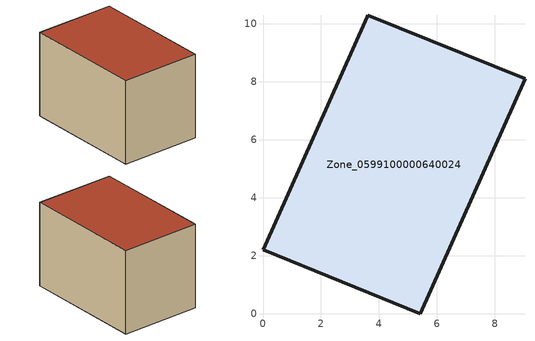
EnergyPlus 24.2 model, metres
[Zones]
Zone_0599100000640024
 floor ground (C_G): 3.59,10.24 3.62,10.3 9.04,8.11 5.43,0 0,2.21 z0
 wall outside (C_F): 5.43,0 9.04,8.11 3.62,10.3 3.59,10.24 0,2.21 5.43,0 z0:5.97
 roof outside (C_R): 3.62,10.3 3.59,10.24 0,2.21 5.43,0 9.04,8.11 z5.97
[BUILDING]
Pand.0599100000640024: North Axis=0; Terrain=City; Loads Convergence Tolerance Value=0.04; Temperature Convergence Tolerance Value=0.4; Solar Distribution=FullExterior; Maximum Number of Warmup Days=25; Minimum Number of Warmup Days=1
[Site:Location]
Rotterdam.The.Hague.AP_ZH_NLD Design_Conditions: Latitude=51.96; Longitude=4.45; Time Zone=1; Elevation=-4.5
[SITE:GROUNDTEMPERATURE:BUILDINGSURFACE]
18, 18, 18, 18, 18, 18, 18, 18, 18, 18, 18, 18
[MATERIAL] Thermal Absorptance=0.9; Solar Absorptance=0.7; Visible Absorptance=0.7
Name | Roughness | Thickness | Conductivity | Density | Specific Heat
G.D.1965 | MediumSmooth | 0.15 | 1 | 540 | 1210
F.D.1965 | Rough | 0.3 | 0.857143 | 1920 | 840
R.D.1965 | MediumRough | 0.2 | 0.08 | 1500 | 1000
[CONSTRUCTION]
C_G: G.D.1965
C_F: F.D.1965
C_R: R.D.1965
[ZONE]
Zone_0599100000640024: Type=1; Multiplier=1; Ceiling Height=Autocalculate; Volume=Autocalculate; Floor Area=autocalculate; Part of Total Floor Area=Yes
[ZONEINFILTRATION:DESIGNFLOWRATE]
Infil_Zone_0599100000640024: Zone or ZoneList or Space or SpaceList=Zone_0599100000640024; Schedule=AlwaysOn; Design Flow Rate Calculation Method=Flow/Area; Flow Rate per Floor Area=0.0042; Constant Term Coefficient=1; Temperature Term Coefficient=0; Velocity Term Coefficient=0; Velocity Squared Term Coefficient=0
[HVACTEMPLATE:ZONE:IDEALLOADSAIRSYSTEM]
Zone_0599100000640024: Maximum Heating Supply Air Temperature=50; Minimum Cooling Supply Air Temperature=13; Maximum Heating Supply Air Humidity Ratio=0.0156; Minimum Cooling Supply Air Humidity Ratio=0.0077; Heating Limit=NoLimit; Cooling Limit=NoLimit; Dehumidification Control Type=ConstantSensibleHeatRatio; Cooling Sensible Heat Ratio=0.7; Dehumidification Setpoint=60; Humidification Control Type=None; Humidification Setpoint=30; Outdoor Air Method=None; Outdoor Air Flow Rate per Person=0.00944; Outdoor Air Flow Rate per Zone Floor Area=0; Outdoor Air Flow Rate per Zone=0; Demand Controlled Ventilation Type=None; Outdoor Air Economizer Type=NoEconomizer; Heat Recovery Type=None; Sensible Heat Recovery Effectiveness=0.7; Latent Heat Recovery Effectiveness=0.65
[ZONECONTROL:THERMOSTAT]
ThermostatControl_Zone_0599100000640024: Zone or ZoneList=Zone_0599100000640024; Control Type Schedule=DualSetpointControlType; Control 1=Thermostat_Zone_0599100000640024; Temperature Difference Between Cutout And Setpoint=0
[THERMOSTATSETPOINT:DUALSETPOINT]
Thermostat_Zone_0599100000640024: Heating Setpoint Temperature Schedule=HeatingSetpoint_Zone_0599100000640024; Cooling Setpoint Temperature Schedule=CoolingSetpoint_Zone_0599100000640024
[SCHEDULE:COMPACT]
HeatingSetpoint_Zone_0599100000640024: Through: 12/31, For: AllDays, Until: 24:00, 21
CoolingSetpoint_Zone_0599100000640024: Through: 12/31, For: AllDays, Until: 24:00, 24
DualSetpointControlType: Through: 12/31, For: AllDays, Until: 24:00, 4
AlwaysOn: Through: 12/31, For: AllDays, Until: 24:00, 1
